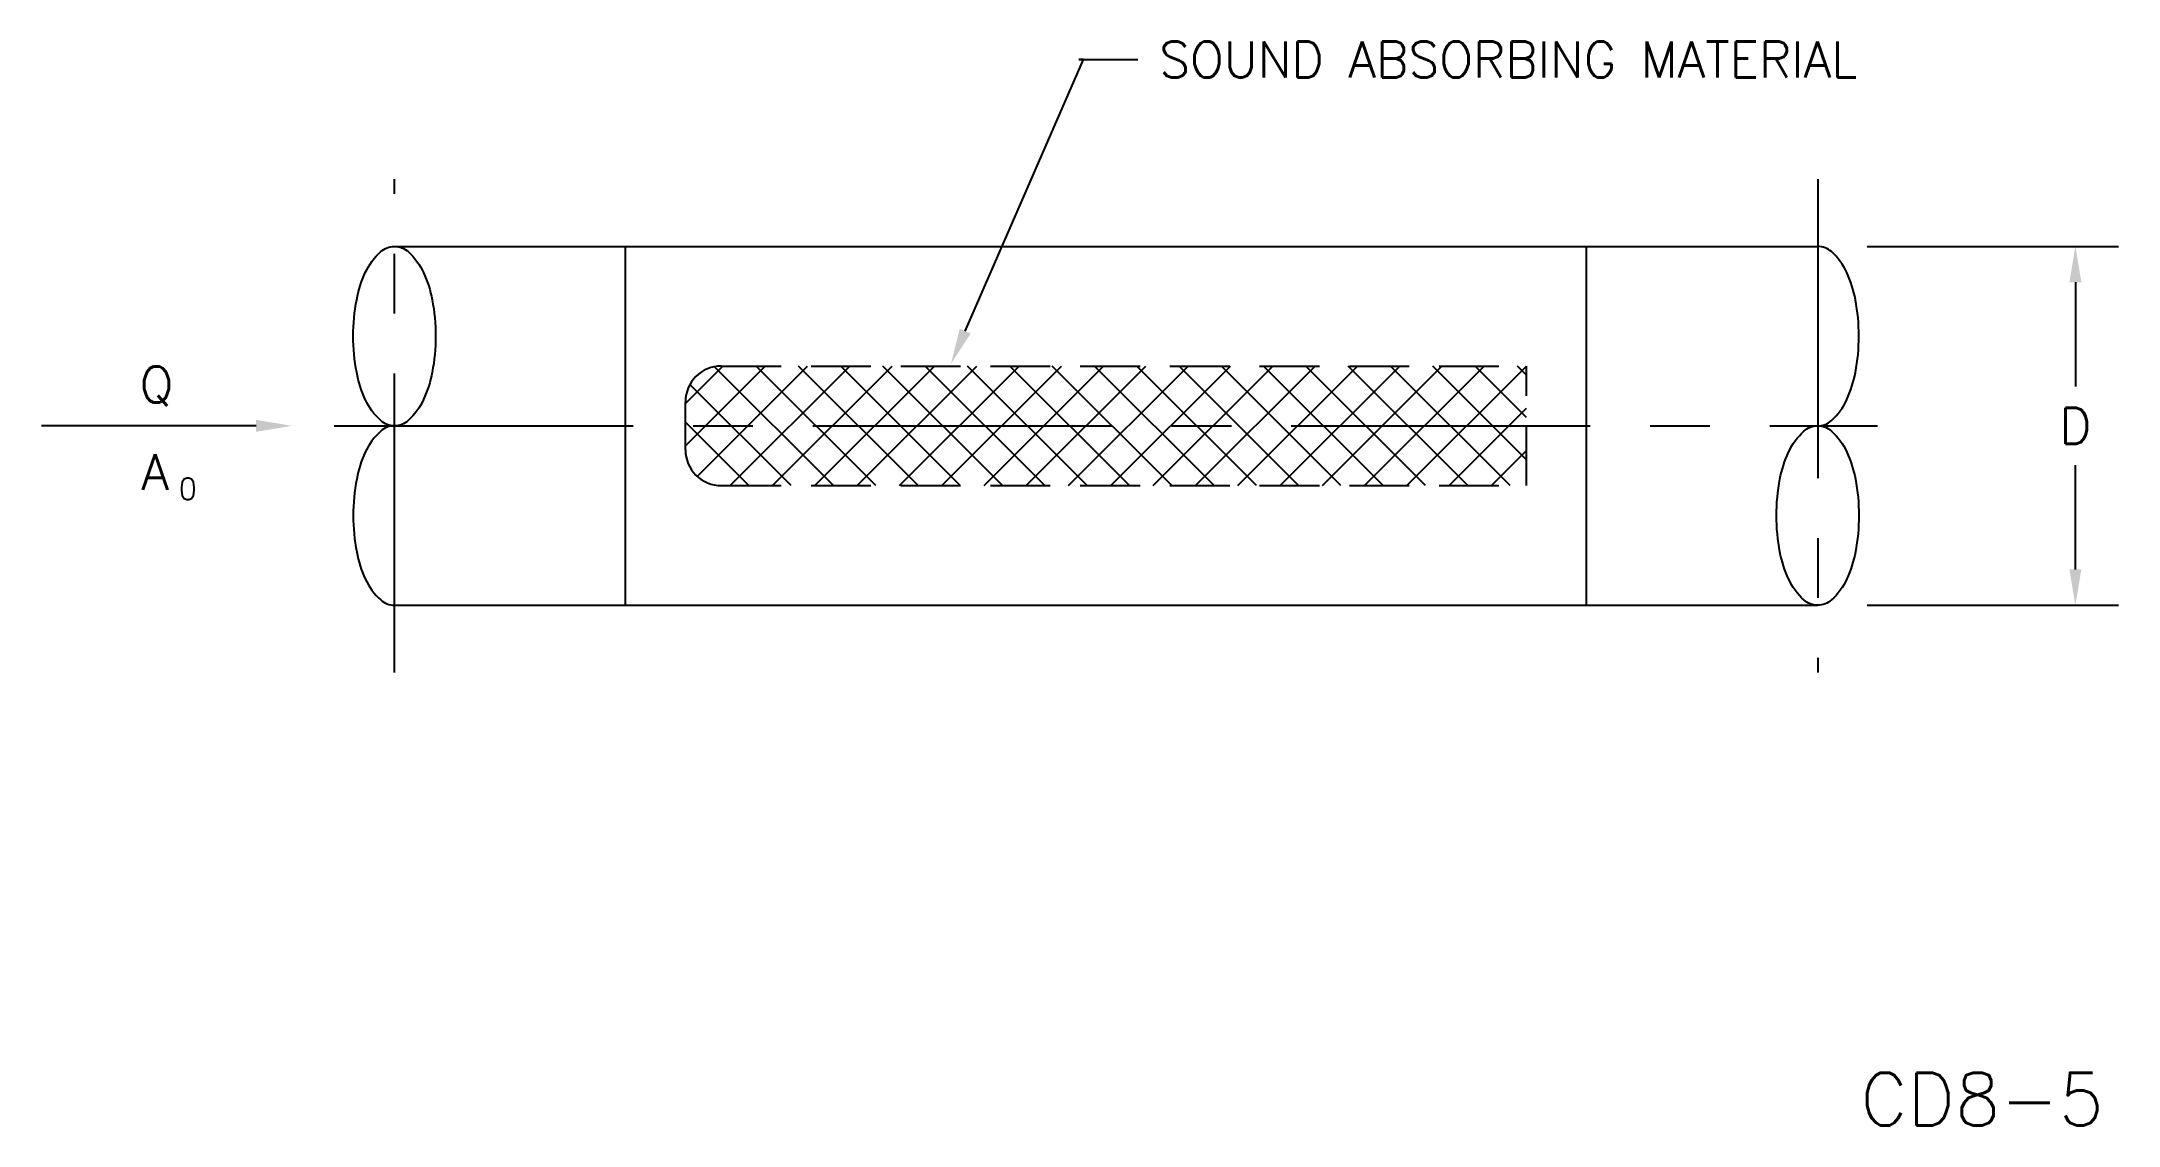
# Model space of a CAD drawing. Extents: x 1.33 to 10.01, y 1.53 to 6.06.
import ezdxf
from ezdxf.enums import TextEntityAlignment as Align

# ---------------------------------------------------------------- set-up
doc = ezdxf.new("R2010")
doc.units = 0
doc.header["$MEASUREMENT"] = 0
doc.linetypes.add('CENTER', pattern=[2, 1.25, -0.25, 0.25, -0.25])
doc.linetypes.add('HIDDEN', pattern=[0.375, 0.25, -0.125])
doc.layers.get('0').update_dxf_attribs({"linetype": 'CONTINUOUS'})
for name, color, linetype in [('CENTER', 7, 'CENTER'), ('HIDDEN', 7, 'HIDDEN'), ('NUMBER', 7, 'CONTINUOUS')]:
    doc.layers.add(name, color=color, linetype=linetype)
doc.styles.add('ROMANS', font='romans')

msp = doc.modelspace()

# ---------------------------------------------------------------- linework, layer by layer
for p, q in [((5.186, 4.8495), (5.6808, 5.9849)), ((5.6808, 5.9849), (5.6602, 5.9849)), ((5.6602, 5.9849), (5.9068, 5.9849)), ((2.8002, 5.2038), (8.7489, 5.2038)), ((3.7666, 3.7038), (3.7666, 5.2038)), ((7.7825, 3.7038), (7.7825, 5.2038)), ((8.9553, 5.2038), (10.0061, 5.2038)), ((9.8261, 5.0538), (9.8261, 4.6188)), ((1.7295, 4.4538), (1.3252, 4.4538)), ((2.2222, 4.4538), (1.7295, 4.4538)), ((9.8261, 3.8538), (9.8261, 4.2888)), ((2.8002, 3.7038), (8.7489, 3.7038)), ((8.9553, 3.7038), (10.0061, 3.7038))]:
    msp.add_line(p, q)
at = {"color": 0}
for p, q in [((4.0166, 4.3701), (4.3502, 4.7038)), ((4.0166, 4.5469), (4.1734, 4.7038)), ((4.0658, 4.2426), (4.527, 4.7038)), ((4.6351, 4.2038), (4.1378, 4.701)), ((4.2038, 4.2038), (4.7038, 4.7038)), ((4.8118, 4.2038), (4.3118, 4.7038)), ((4.3805, 4.2038), (4.8805, 4.7038)), ((4.9886, 4.2038), (4.4886, 4.7038)), ((4.5573, 4.2038), (5.0573, 4.7038)), ((5.1654, 4.2038), (4.6654, 4.7038)), ((4.7341, 4.2038), (5.2341, 4.7038)), ((5.3422, 4.2038), (4.8422, 4.7038)), ((4.9109, 4.2038), (5.4109, 4.7038)), ((5.519, 4.2038), (5.019, 4.7038)), ((5.0877, 4.2038), (5.5877, 4.7038)), ((5.6957, 4.2038), (5.1957, 4.7038)), ((5.2644, 4.2038), (5.7644, 4.7038)), ((5.8725, 4.2038), (5.3725, 4.7038)), ((5.4412, 4.2038), (5.9412, 4.7038)), ((6.0493, 4.2038), (5.5493, 4.7038)), ((5.618, 4.2038), (6.118, 4.7038)), ((6.2261, 4.2038), (5.7261, 4.7038)), ((5.7948, 4.2038), (6.2948, 4.7038)), ((6.4028, 4.2038), (5.9028, 4.7038)), ((5.9715, 4.2038), (6.4715, 4.7038)), ((6.5796, 4.2038), (6.0796, 4.7038)), ((6.1483, 4.2038), (6.6483, 4.7038)), ((6.7564, 4.2038), (6.2564, 4.7038)), ((6.3251, 4.2038), (6.8251, 4.7038)), ((6.9332, 4.2038), (6.4332, 4.7038)), ((6.5019, 4.2038), (7.0019, 4.7038)), ((7.1099, 4.2038), (6.6099, 4.7038)), ((6.6786, 4.2038), (7.1786, 4.7038)), ((7.2867, 4.2038), (6.7867, 4.7038)), ((6.8554, 4.2038), (7.3554, 4.7038)), ((7.4635, 4.2038), (6.9635, 4.7038)), ((7.0322, 4.2038), (7.5322, 4.7038)), ((7.5325, 4.3115), (7.1403, 4.7038)), ((7.5325, 4.4883), (7.317, 4.7038)), ((7.5325, 4.6651), (7.4938, 4.7038)), ((4.4583, 4.2038), (4.0354, 4.6266)), ((7.209, 4.2038), (7.5325, 4.5273)), ((4.2815, 4.2038), (4.0166, 4.4687)), ((7.3857, 4.2038), (7.5325, 4.3505)), ((4.0663, 4.2422), (4.055, 4.2535))]:
    msp.add_line(p, q, dxfattribs=at)
at = {"linetype": 'HIDDEN'}
msp.add_line((4.0166, 4.3538), (4.0166, 4.5538), dxfattribs=at)
for points in [[(2.8002, 5.2038, -0.185624), (2.8574, 5.1818, -0.101934), (2.9219, 5.0939, -0.060684), (2.9579, 4.981, -0.047006), (2.9723, 4.8288, -0.047006), (2.9579, 4.6766, -0.060684), (2.9219, 4.5636, -0.101934), (2.8574, 4.4758, -0.185624), (2.8002, 4.4538, -0.185624), (2.743, 4.4758, -0.101934), (2.6784, 4.5636, -0.060684), (2.6424, 4.6766, -0.047006), (2.628, 4.8288, -0.047006), (2.6424, 4.981, -0.060684), (2.6784, 5.0939, -0.101934), (2.743, 5.1818, -0.185624)], [(8.7489, 3.7038, -0.185624), (8.6917, 3.7258, -0.101934), (8.6272, 3.8136, -0.060684), (8.5911, 3.9266, -0.047006), (8.5768, 4.0788, -0.047006), (8.5911, 4.231, -0.060684), (8.6272, 4.3439, -0.101934), (8.6917, 4.4318, -0.185624), (8.7489, 4.4538, -0.185624), (8.8061, 4.4318, -0.101934), (8.8707, 4.3439, -0.060684), (8.9067, 4.231, -0.047006), (8.9211, 4.0788, -0.047006), (8.9067, 3.9266, -0.060684), (8.8707, 3.8136, -0.101934), (8.8061, 3.7258, -0.185624)]]:
    msp.add_lwpolyline(points, format="xyb", close=True)
for points in [[(8.7489, 4.4538, 0.185624), (8.8061, 4.4758, 0.101934), (8.8707, 4.5636, 0.060684), (8.9067, 4.6766, 0.047006), (8.9211, 4.8288, 0.047006), (8.9067, 4.981, 0.060684), (8.8707, 5.0939, 0.101934), (8.8061, 5.1818, 0.185624), (8.7489, 5.2038, 0.185624)], [(2.8002, 4.4538, 0.185624), (2.743, 4.4318, 0.101934), (2.6784, 4.3439, 0.060684), (2.6424, 4.231, 0.047006), (2.628, 4.0788, 0.047006), (2.6424, 3.9266, 0.060684), (2.6784, 3.8136, 0.101934), (2.743, 3.7258, 0.185624), (2.8002, 3.7038, 0.185624)]]:
    msp.add_lwpolyline(points, format="xyb")
for centre, start, end in [((4.1666, 4.5538), 90, 180), ((4.1666, 4.3538), 180, 270)]:
    msp.add_arc(centre, 0.15, start, end, dxfattribs=at)
for points in [[(9.8011, 5.0538), (9.8511, 5.0538), (9.8261, 5.2038)], [(5.2089, 4.8395), (5.163, 4.8595), (5.126, 4.712)], [(2.2222, 4.4788), (2.2222, 4.4288), (2.3722, 4.4538)], [(9.8011, 3.8538), (9.8511, 3.8538), (9.8261, 3.7038)]]:
    msp.add_solid(points)
at = {"layer": 'CENTER'}
for p, q in [((2.8002, 3.4228), (2.8002, 5.4847)), ((8.7489, 5.4847), (8.7489, 3.4228)), ((2.5483, 4.4538), (8.9989, 4.4538))]:
    msp.add_line(p, q, dxfattribs=at)
at = {"layer": 'HIDDEN'}
for p, q in [((4.1666, 4.7038), (7.5325, 4.7038)), ((7.5325, 4.2038), (7.5325, 4.7038)), ((4.1666, 4.2038), (7.5325, 4.2038))]:
    msp.add_line(p, q, dxfattribs=at)

# ---------------------------------------------------------------- texts
at = {"style": 'ROMANS'}
msp.add_text('SOUND ABSORBING MATERIAL', height=0.15, dxfattribs=at).set_placement((5.9968, 5.9849), align=Align.MIDDLE_LEFT)
for s, height, p in [('Q', 0.15, (1.7348, 4.5514)), ('A', 0.15, (1.7426, 4.1858)), ('0', 0.09, (1.898, 4.1452))]:
    msp.add_text(s, height=height, dxfattribs=at).set_placement(p)
msp.add_text('D', height=0.15, dxfattribs=at).set_placement((9.8261, 4.4538), align=Align.MIDDLE_CENTER)
at = {"layer": 'NUMBER', "style": 'ROMANS'}
msp.add_text('CD8-5', height=0.22, dxfattribs=at).set_placement((8.9269, 1.5296))

doc.saveas('drawing.dxf')
